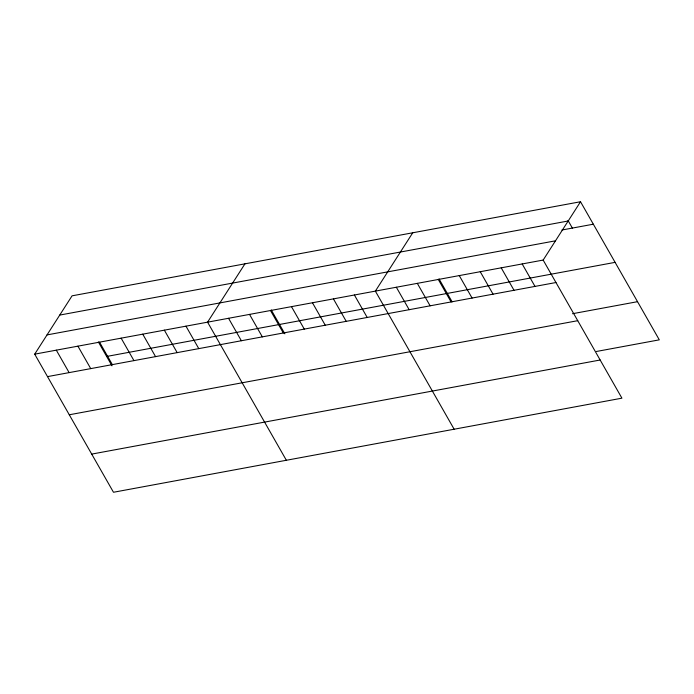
<?xml version="1.0" encoding="UTF-8"?>
<svg xmlns="http://www.w3.org/2000/svg" width="694" height="694" viewBox="0 0 694 694"><rect width="100%" height="100%" fill="white"/><g stroke="black" fill="none" stroke-linecap="round" stroke-linejoin="round"><path stroke-width="1.04" d="M580.522 201.737L543.159 260.068L621.928 398.174L113.478 492.263L34.7 354.157L72.072 295.826L580.522 201.737L659.3 339.843L596.38 351.485M244.947 263.841L207.575 322.163L286.353 460.269M412.739 232.785L375.367 291.116L454.145 429.222M59.736 315.076L568.195 220.987M561.88 230.018L593.335 224.197M47.027 334.907L555.486 240.818M34.7 354.157L543.159 260.068M106.65 356.456L615.11 262.358M47.513 376.616L555.972 282.527M572.515 313.714L637.534 301.682M69.279 414.778L577.738 320.689M91.703 454.102L600.163 360.004M568.091 220.597L572.368 228.083M522.183 263.946L534.996 286.405M501.207 267.823L514.02 290.292M480.239 271.71L493.052 294.169M459.263 275.587L472.076 298.056M439.024 278.875L452.124 301.838M438.287 279.474L451.1 301.933M417.311 283.352L430.124 305.811M396.343 287.238L409.156 309.697M354.391 294.993L367.204 317.462M333.415 298.88L346.228 321.339M312.447 302.757L325.26 325.217M291.471 306.644L304.284 329.103M271.233 309.923L284.861 333.823M270.495 310.522L283.308 332.981M249.528 314.399L262.332 336.868M228.552 318.286L241.365 340.745M185.966 326.163L198.779 348.631M164.357 330.162L177.17 352.63M142.747 334.161L155.56 356.621M121.138 338.16L133.951 360.62M99.528 342.159L112.341 364.619M98.357 341.916L111.986 365.816M77.919 346.159L90.732 368.618M56.309 350.158L69.122 372.617"/></g></svg>
